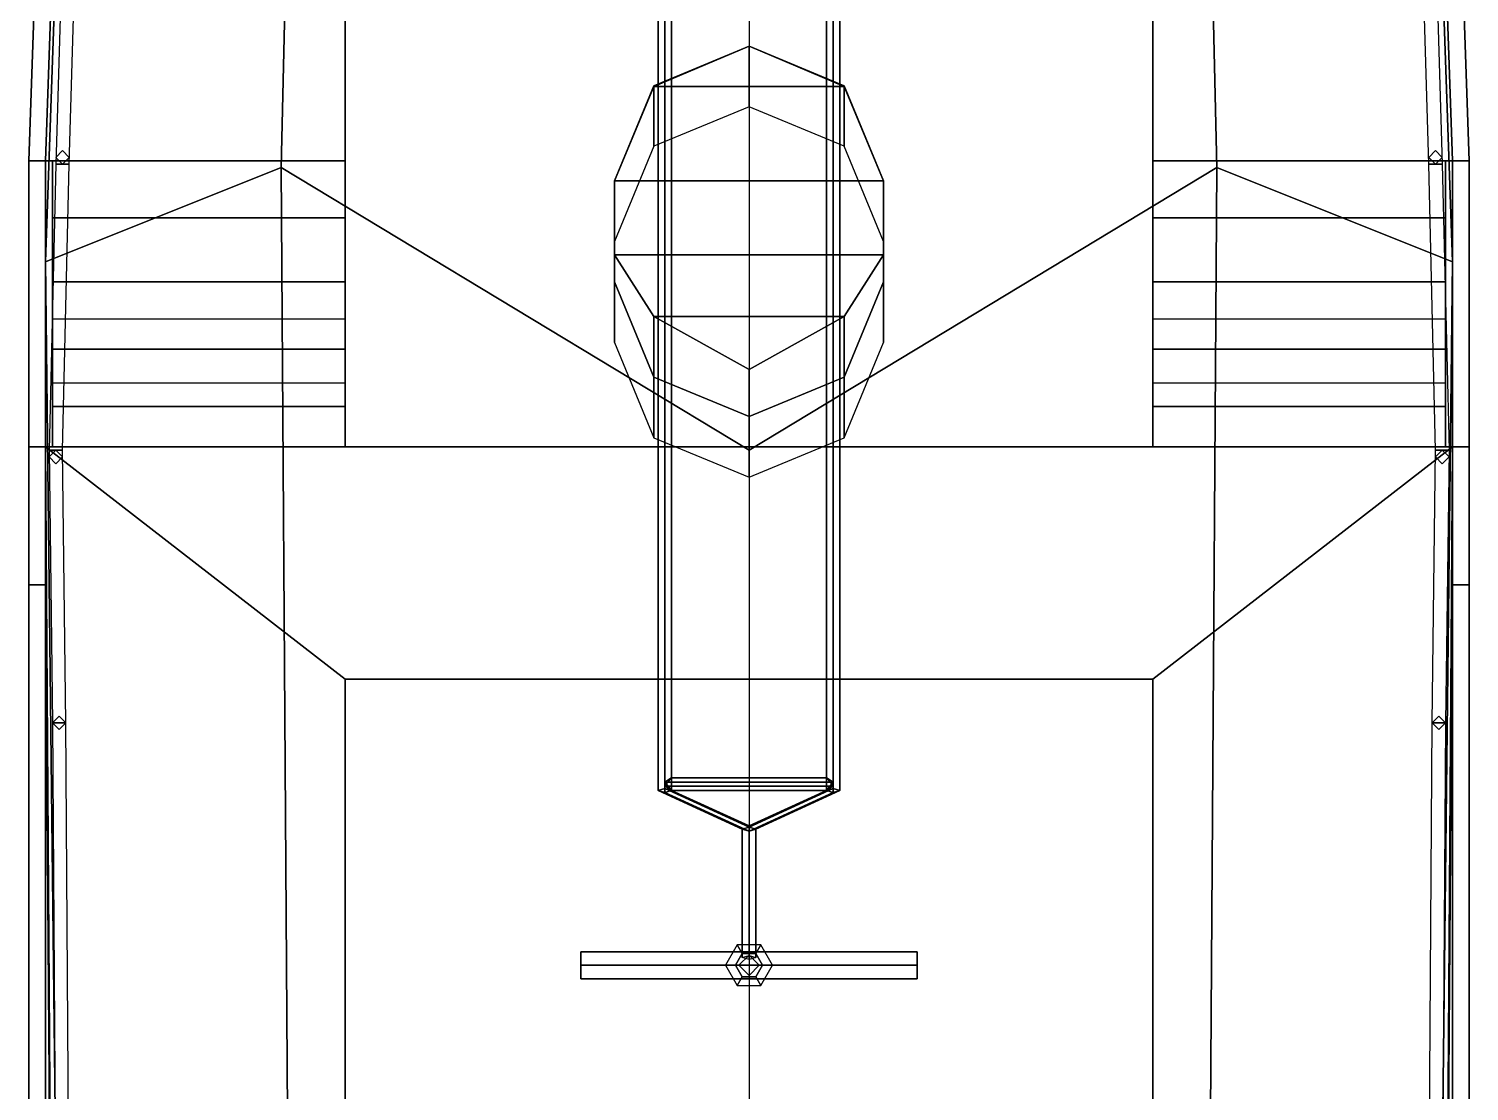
# Model space of a CAD drawing. Header units: millimetres. Extents: x -2.1 to 3, y -13.1 to 18.3.
# Drawn here: x -2.14 to 2.14, y -1.904 to 1.252 of the extents above; entities that cross this region are included whole.
import ezdxf

# ---------------------------------------------------------------- set-up
doc = ezdxf.new("R2010")
doc.units = ezdxf.units.MM
for name, color, linetype in [('h2', 6, 'Continuous'), ('railings', 6, 'Continuous'), ('superstructure', 3, 'Continuous')]:
    doc.layers.add(name, color=color, linetype=linetype)

msp = doc.modelspace()

# ---------------------------------------------------------------- linework, layer by layer
for points in [[(-0.25, 12.3851, 4.1231), (-0.27, 12.3791, 4.104), (-0.27, -1.0111, 8.3259), (-0.25, -1.0051, 8.345)], [(-0.27, 12.3791, 4.104), (-0.25, 12.3731, 4.0849), (-0.25, -1.0171, 8.3068), (-0.27, -1.0111, 8.3259)], [(-0.23, 12.3791, 4.104), (-0.25, 12.3851, 4.1231), (-0.25, -1.0051, 8.345), (-0.23, -1.0111, 8.3259)], [(-0.25, 12.3731, 4.0849), (-0.23, 12.3791, 4.104), (-0.23, -1.0111, 8.3259), (-0.25, -1.0171, 8.3068)], [(0.25, 12.3851, 4.1231), (0.23, 12.3791, 4.104), (0.23, -1.0111, 8.3259), (0.25, -1.0051, 8.345)], [(0.23, 12.3791, 4.104), (0.25, 12.3731, 4.0849), (0.25, -1.0171, 8.3068), (0.23, -1.0111, 8.3259)], [(0.27, 12.3791, 4.104), (0.25, 12.3851, 4.1231), (0.25, -1.0051, 8.345), (0.27, -1.0111, 8.3259)], [(0.25, 12.3731, 4.0849), (0.27, 12.3791, 4.104), (0.27, -1.0111, 8.3259), (0.25, -1.0171, 8.3068)], [(0, 8.14, -1.46), (0, 0, -1.26), (-1.39, 0.84, -0.86), (-1.29, 5.18, -0.86)], [(-1.93, 5.18, -0.02), (-2.09, 0.56, -0.02), (-2.09, 0.86, 0.82), (-1.93, 5.48, 0.82)], [(-1.93, 5.48, 1), (-2.09, 0.86, 1), (-2.09, 0.86, 1.02), (-1.93, 5.48, 1.02)], [(-1.93, 5.48, 1.02), (-2.09, 0.86, 1.02), (-1.2, 0.86, 1.02), (-1.2, 5.48, 1.02)], [(1.2, 5.48, 1.02), (1.2, 0.86, 1.02), (2.09, 0.86, 1.02), (1.93, 5.48, 1.02)], [(1.98, 5.48, 0.82), (2.14, 0.86, 0.82), (2.09, 0.86, 0.82), (1.93, 5.48, 0.82)], [(1.93, 5.48, 1), (2.09, 0.86, 1), (2.14, 0.86, 1), (1.98, 5.48, 1)], [(2.14, 0.86, 1), (2.14, 0.86, 0.82), (1.98, 5.48, 0.82), (1.98, 5.48, 1)], [(-1.29, 5.18, -0.86), (-1.39, 0.84, -0.86), (-2.09, 0.56, -0.02), (-1.93, 5.18, -0.02)], [(0, 1.02, 1.88), (-0.2828, 0.9028, 1.88), (-0.2828, 1.0828, 4.66), (0, 1.2, 4.66)], [(0, 1.2, 4.66), (-0.2828, 1.0828, 4.66), (-0.2828, 1.08, 4.72), (0, 1.2, 4.66)], [(0, 1.2, 4.66), (-0.2828, 1.08, 4.72), (0.2828, 1.08, 4.72), (0, 1.2, 4.66)], [(0.2828, 0.9028, 1.88), (0, 1.02, 1.88), (0, 1.2, 4.66), (0.2828, 1.0828, 4.66)], [(0.2828, 1.0828, 4.66), (0, 1.2, 4.66), (0, 1.2, 4.66), (0.2828, 1.08, 4.72)], [(-0.2828, 0.9028, 1.88), (-0.4, 0.62, 1.88), (-0.4, 0.8, 4.66), (-0.2828, 1.0828, 4.66)], [(-0.2828, 1.0828, 4.66), (-0.4, 0.8, 4.66), (-0.4, 0.8, 4.84), (-0.2828, 1.08, 4.72)], [(-0.2828, 1.08, 4.72), (-0.4, 0.8, 4.84), (0.4, 0.8, 4.84), (0.2828, 1.08, 4.72)], [(0.4, 0.62, 1.88), (0.2828, 0.9028, 1.88), (0.2828, 1.0828, 4.66), (0.4, 0.8, 4.66)], [(0.4, 0.8, 4.66), (0.2828, 1.0828, 4.66), (0.2828, 1.08, 4.72), (0.4, 0.8, 4.84)], [(-2.09, 0.56, -0.02), (-2.09, 0.56, -0.02), (-2.09, -0.4, 0.82), (-2.09, 0.86, 0.82)], [(-2.09, 0.86, 1), (-2.09, -0.4, 1), (-2.09, 0.01, 1.02), (-2.09, 0.86, 1.02)], [(-2.09, 0.01, 1.02), (-2.09, 0.01, 1.88), (-2.09, 0.01, 1.88), (-2.09, 0.86, 1.02)], [(-2.09, 0.86, 1.02), (-2.09, 0.01, 1.88), (-2.07, 0.01, 1.88), (-2.07, 0.86, 1.02)], [(-2.07, 0.86, 1.02), (-2.07, 0.01, 1.02), (-1.2, 0.01, 1.02), (-1.2, 0.86, 1.02)], [(-2.07, 0.86, 1.02), (-2.07, 0.01, 1.88), (-2.07, 0.01, 1.88), (-2.07, 0.01, 1.02)], [(1.2, 0.86, 1.02), (1.2, 0.01, 1.02), (2.07, 0.01, 1.02), (2.07, 0.86, 1.02)], [(2.07, 0.01, 1.02), (2.07, 0.01, 1.88), (2.07, 0.01, 1.88), (2.07, 0.86, 1.02)], [(2.07, 0.86, 1.02), (2.07, 0.01, 1.88), (2.09, 0.01, 1.88), (2.09, 0.86, 1.02)], [(2.14, 0.86, 0.82), (2.14, -0.4, 0.82), (2.09, -0.4, 0.82), (2.09, 0.86, 0.82)], [(2.09, 0.86, 1), (2.09, -0.4, 1), (2.14, -0.4, 1), (2.14, 0.86, 1)], [(2.09, 0.86, 1.02), (2.09, 0.01, 1.88), (2.09, 0.01, 1.88), (2.09, 0.01, 1.02)], [(2.14, -0.4, 1), (2.14, -0.4, 0.82), (2.14, 0.86, 0.82), (2.14, 0.86, 1)], [(-1.39, 0.84, -0.86), (-1.36, -3.6, -0.86), (-2.04, -3.88, -0.02), (-2.09, 0.56, -0.02)], [(0, 0, -1.26), (0, -5.48, -1.16), (-1.36, -3.6, -0.86), (-1.39, 0.84, -0.86)], [(-0.4, 0.62, 1.88), (-0.4, 0.32, 1.88), (-0.4, 0.5, 4.66), (-0.4, 0.8, 4.66)], [(-0.4, 0.8, 4.66), (-0.4, 0.5, 4.66), (-0.4, 0.58, 4.92), (-0.4, 0.8, 4.84)], [(-0.4, 0.8, 4.84), (-0.4, 0.58, 4.92), (0.4, 0.58, 4.92), (0.4, 0.8, 4.84)], [(0.4, 0.32, 1.88), (0.4, 0.62, 1.88), (0.4, 0.8, 4.66), (0.4, 0.5, 4.66)], [(0.4, 0.5, 4.66), (0.4, 0.8, 4.66), (0.4, 0.8, 4.84), (0.4, 0.58, 4.92)], [(-2.07, 0.69, 1.12), (-2.07, 0.39, 1.12), (-1.2, 0.39, 1.12), (-1.2, 0.69, 1.12)], [(-1.2, 0.69, 1.12), (-1.2, 0.69, 1.1), (-2.07, 0.69, 1.1), (-2.07, 0.69, 1.12)], [(2.07, 0.69, 1.12), (2.07, 0.69, 1.1), (1.2, 0.69, 1.1), (1.2, 0.69, 1.12)], [(1.2, 0.69, 1.12), (1.2, 0.39, 1.12), (2.07, 0.39, 1.12), (2.07, 0.69, 1.12)], [(-2.09, 0.56, -0.02), (-2.04, -3.88, -0.02), (-2.06, -4.52, 1.02), (-2.09, -0.4, 0.82)], [(-0.4, 0.5, 4.66), (-0.2828, 0.2172, 4.66), (-0.2828, 0.3972, 5), (-0.4, 0.58, 4.92)], [(-0.4, 0.58, 4.92), (-0.2828, 0.3972, 5), (0.2828, 0.3972, 5), (0.4, 0.58, 4.92)], [(0.2828, 0.2172, 4.66), (0.4, 0.5, 4.66), (0.4, 0.58, 4.92), (0.2828, 0.3972, 5)], [(-2.07, 0.5, 1.32), (-2.07, 0.2, 1.32), (-1.2, 0.2, 1.32), (-1.2, 0.5, 1.32)], [(-1.2, 0.5, 1.32), (-1.2, 0.5, 1.3), (-2.07, 0.5, 1.3), (-2.07, 0.5, 1.32)], [(-0.4, 0.32, 1.88), (-0.2828, 0.0372, 1.88), (-0.2828, 0.2172, 4.66), (-0.4, 0.5, 4.66)], [(0.2828, 0.0372, 1.88), (0.4, 0.32, 1.88), (0.4, 0.5, 4.66), (0.2828, 0.2172, 4.66)], [(1.2, 0.5, 1.32), (1.2, 0.2, 1.32), (2.07, 0.2, 1.32), (2.07, 0.5, 1.32)], [(2.07, 0.5, 1.32), (2.07, 0.5, 1.3), (1.2, 0.5, 1.3), (1.2, 0.5, 1.32)], [(-0.2828, 0.2172, 4.66), (0, 0.1, 4.66), (0, 0.24, 5.07), (-0.2828, 0.3972, 5)], [(-0.2828, 0.3972, 5), (0, 0.24, 5.07), (0, 0.24, 5.07), (0.2828, 0.3972, 5)], [(0, 0.1, 4.66), (0.2828, 0.2172, 4.66), (0.2828, 0.3972, 5), (0, 0.24, 5.07)], [(-2.07, 0.3, 1.52), (-2.07, 0.01, 1.52), (-1.2, 0.01, 1.52), (-1.2, 0.3, 1.52)], [(-1.2, 0.3, 1.52), (-1.2, 0.3, 1.5), (-2.07, 0.3, 1.5), (-2.07, 0.3, 1.52)], [(1.2, 0.3, 1.52), (1.2, 0.01, 1.52), (2.07, 0.01, 1.52), (2.07, 0.3, 1.52)], [(2.07, 0.3, 1.52), (2.07, 0.3, 1.5), (1.2, 0.3, 1.5), (1.2, 0.3, 1.52)], [(-0.2828, 0.0372, 1.88), (0, -0.08, 1.88), (0, 0.1, 4.66), (-0.2828, 0.2172, 4.66)], [(0, -0.08, 1.88), (0.2828, 0.0372, 1.88), (0.2828, 0.2172, 4.66), (0, 0.1, 4.66)], [(-2.07, 0.13, 1.72), (-2.07, 0.01, 1.72), (-1.2, 0.01, 1.72), (-1.2, 0.13, 1.72)], [(-1.2, 0.13, 1.72), (-1.2, 0.13, 1.7), (-2.07, 0.13, 1.7), (-2.07, 0.13, 1.72)], [(1.2, 0.13, 1.72), (1.2, 0.01, 1.72), (2.07, 0.01, 1.72), (2.07, 0.13, 1.72)], [(2.07, 0.13, 1.72), (2.07, 0.13, 1.7), (1.2, 0.13, 1.7), (1.2, 0.13, 1.72)], [(-2.09, 0.01, 1.02), (-2.06, -4.52, 1.02), (-2.09, -4.52, 1.74), (-2.09, 0.01, 1.71)], [(-2.09, 0.01, 1.88), (-1.2, -0.68, 1.8815), (1.2, -0.68, 1.8815), (2.09, 0.01, 1.88)], [(-2.09, -0.4, 1), (-2.06, -4.52, 1.02), (-2.06, -4.52, 1.02), (-2.09, 0.01, 1.02)], [(-2.09, 0.01, 1.83), (-2.09, -4.52, 1.86), (-2.09, -4.52, 1.89), (-2.09, 0.01, 1.88)], [(-2.09, 0.01, 1.88), (-2.09, -4.52, 1.89), (-1.2, -3, 1.8866), (-1.2, -0.68, 1.8815)], [(-2.07, 0.01, 1.02), (-2.07, 0.01, 1.88), (-1.2, 0.01, 1.88), (-1.2, 0.01, 1.02)], [(1.2, 0.01, 1.02), (1.2, 0.01, 1.88), (2.07, 0.01, 1.88), (2.07, 0.01, 1.02)], [(1.2, -0.68, 1.8815), (1.2, -3, 1.8866), (2.09, -4.52, 1.89), (2.09, 0.01, 1.88)], [(2.14, 0.01, 1.83), (2.14, 0.01, 1.71), (2.09, 0.01, 1.71), (2.09, 0.01, 1.83)], [(2.14, 0.01, 1.71), (2.14, -4.52, 1.74), (2.09, -4.52, 1.74), (2.09, 0.01, 1.71)], [(2.09, 0.01, 1.83), (2.09, -4.52, 1.86), (2.14, -4.52, 1.86), (2.14, 0.01, 1.83)], [(2.14, -4.52, 1.86), (2.14, -4.52, 1.74), (2.14, 0.01, 1.71), (2.14, 0.01, 1.83)], [(-2.09, -0.4, 0.82), (-2.06, -4.52, 1.02), (-2.06, -4.52, 1.02), (-2.09, -0.4, 1)], [(2.09, -0.4, 1), (2.09, -0.4, 0.82), (2.14, -0.4, 0.82), (2.14, -0.4, 1)], [(0.25, -0.986, 8.339), (0.23, -0.973, 8.3139), (-0.23, -0.973, 8.3139), (-0.25, -0.986, 8.339)], [(0.23, -0.973, 8.3139), (0.25, -0.9981, 8.3008), (-0.25, -0.9981, 8.3008), (-0.23, -0.973, 8.3139)], [(-0.02, -1.1256, 8.362), (0, -1.1195, 8.3811), (-0.25, -1.0051, 8.345), (-0.27, -1.0111, 8.3259)], [(0, -1.1316, 8.3429), (-0.02, -1.1256, 8.362), (-0.27, -1.0111, 8.3259), (-0.25, -1.0171, 8.3068)], [(0.23, -1.0111, 8.3259), (0.25, -0.986, 8.339), (-0.25, -0.986, 8.339), (-0.23, -1.0111, 8.3259)], [(0.25, -0.9981, 8.3008), (0.23, -1.0111, 8.3259), (-0.23, -1.0111, 8.3259), (-0.25, -0.9981, 8.3008)], [(0, -1.1195, 8.3811), (0, -1.116, 8.359), (-0.23, -1.0111, 8.3259), (-0.25, -1.0051, 8.345)], [(0, -1.116, 8.359), (0, -1.1316, 8.3429), (-0.25, -1.0171, 8.3068), (-0.23, -1.0111, 8.3259)], [(0, -1.116, 8.359), (0, -1.1195, 8.3811), (0.25, -1.0051, 8.345), (0.23, -1.0111, 8.3259)], [(0, -1.1195, 8.3811), (0.02, -1.1256, 8.362), (0.27, -1.0111, 8.3259), (0.25, -1.0051, 8.345)], [(0.02, -1.1256, 8.362), (0, -1.1316, 8.3429), (0.25, -1.0171, 8.3068), (0.27, -1.0111, 8.3259)], [(0, -1.1316, 8.3429), (0, -1.116, 8.359), (0.23, -1.0111, 8.3259), (0.25, -1.0171, 8.3068)], [(-0.02, -1.507, 8.4823), (0, -1.501, 8.5013), (0, -1.1195, 8.3811), (-0.02, -1.1256, 8.362)], [(0, -1.5131, 8.4632), (-0.02, -1.507, 8.4823), (-0.02, -1.1256, 8.362), (0, -1.1316, 8.3429)], [(0, -1.501, 8.5013), (0.02, -1.507, 8.4823), (0.02, -1.1256, 8.362), (0, -1.1195, 8.3811)], [(0.02, -1.507, 8.4823), (0, -1.5131, 8.4632), (0, -1.1316, 8.3429), (0.02, -1.1256, 8.362)], [(0.5, -1.53, 7.93), (0.5, -1.49, 7.89), (-0.5, -1.49, 7.89), (-0.5, -1.53, 7.93)], [(0.5, -1.49, 7.89), (0.5, -1.53, 7.85), (-0.5, -1.53, 7.85), (-0.5, -1.49, 7.89)], [(-0.5, -1.53, 7.93), (-0.5, -1.49, 7.89), (-0.5, -1.53, 7.85), (-0.5, -1.57, 7.89)], [(-0.035, -1.4694, 3.94), (-0.07, -1.53, 3.94), (-0.04, -1.53, 8.13), (-0.02, -1.4954, 8.13)], [(0.02, -1.4954, 8.13), (-0.02, -1.4954, 8.13), (-0.04, -1.53, 8.13), (0.04, -1.53, 8.13)], [(0.035, -1.4694, 3.94), (-0.035, -1.4694, 3.94), (-0.02, -1.4954, 8.13), (0.02, -1.4954, 8.13)], [(0.07, -1.53, 3.94), (0.035, -1.4694, 3.94), (0.02, -1.4954, 8.13), (0.04, -1.53, 8.13)], [(0.5, -1.57, 7.89), (0.5, -1.53, 7.85), (0.5, -1.49, 7.89), (0.5, -1.53, 7.93)], [(0.5, -1.57, 7.89), (0.5, -1.53, 7.93), (-0.5, -1.53, 7.93), (-0.5, -1.57, 7.89)], [(0.5, -1.53, 7.85), (0.5, -1.57, 7.89), (-0.5, -1.57, 7.89), (-0.5, -1.53, 7.85)], [(-0.07, -1.53, 3.94), (-0.035, -1.5906, 3.94), (-0.02, -1.5646, 8.13), (-0.04, -1.53, 8.13)], [(0.04, -1.53, 8.13), (-0.04, -1.53, 8.13), (-0.02, -1.5646, 8.13), (0.02, -1.5646, 8.13)], [(0, -1.5, 8.13), (-0.03, -1.53, 8.13), (-0.03, -1.53, 8.82), (0, -1.5, 8.82)], [(0, -1.5, 8.82), (-0.03, -1.53, 8.82), (0, -1.56, 8.82), (0.03, -1.53, 8.82)], [(-0.03, -1.53, 8.13), (0, -1.56, 8.13), (0, -1.56, 8.82), (-0.03, -1.53, 8.82)], [(0.03, -1.53, 8.13), (0, -1.5, 8.13), (0, -1.5, 8.82), (0.03, -1.53, 8.82)], [(0, -1.56, 8.13), (0.03, -1.53, 8.13), (0.03, -1.53, 8.82), (0, -1.56, 8.82)], [(0.035, -1.5906, 3.94), (0.07, -1.53, 3.94), (0.04, -1.53, 8.13), (0.02, -1.5646, 8.13)], [(-0.035, -1.5906, 3.94), (0.035, -1.5906, 3.94), (0.02, -1.5646, 8.13), (-0.02, -1.5646, 8.13)]]:
    msp.add_3dface(points)
at = {"layer": 'h2'}
for points in [[(0, 8.14, -1.46), (0, 0, -1.26), (1.39, 0.84, -0.86), (1.29, 5.18, -0.86)], [(-2.14, 0.86, 1), (-2.14, 0.86, 0.82), (-1.98, 5.48, 0.82), (-1.98, 5.48, 1)], [(-1.98, 5.48, 0.82), (-2.14, 0.86, 0.82), (-2.09, 0.86, 0.82), (-1.93, 5.48, 0.82)], [(-1.93, 5.48, 1), (-2.09, 0.86, 1), (-2.14, 0.86, 1), (-1.98, 5.48, 1)], [(1.93, 5.18, -0.02), (2.09, 0.56, -0.02), (2.09, 0.86, 0.82), (1.93, 5.48, 0.82)], [(1.93, 5.48, 1), (2.09, 0.86, 1), (2.09, 0.86, 1.02), (1.93, 5.48, 1.02)], [(1.29, 5.18, -0.86), (1.39, 0.84, -0.86), (2.09, 0.56, -0.02), (1.93, 5.18, -0.02)], [(2.02, 2.19, 1.47), (2.06, 0.85, 1.47), (2.02, 0.85, 1.47), (1.98, 2.19, 1.47)], [(2.02, 2.19, 1.86), (2.06, 0.85, 1.86), (2.02, 0.85, 1.86), (1.98, 2.19, 1.86)], [(-2.14, -0.4, 1), (-2.14, -0.4, 0.82), (-2.14, 0.86, 0.82), (-2.14, 0.86, 1)], [(-2.14, 0.86, 0.82), (-2.14, -0.4, 0.82), (-2.09, -0.4, 0.82), (-2.09, 0.86, 0.82)], [(-2.09, 0.86, 1), (-2.09, -0.4, 1), (-2.14, -0.4, 1), (-2.14, 0.86, 1)], [(2.02, 0.87, 1.02), (2.04, 0.89, 1.02), (2.04, 0.89, 1.86), (2.02, 0.87, 1.86)], [(2.04, 0.85, 1.02), (2.02, 0.87, 1.02), (2.02, 0.87, 1.86), (2.04, 0.85, 1.86)], [(2.04, 0.89, 1.02), (2.06, 0.87, 1.02), (2.06, 0.87, 1.86), (2.04, 0.89, 1.86)], [(2.06, 0.87, 1.02), (2.04, 0.85, 1.02), (2.04, 0.85, 1.86), (2.06, 0.87, 1.86)], [(2.09, 0.56, -0.02), (2.09, 0.56, -0.02), (2.09, -0.4, 0.82), (2.09, 0.86, 0.82)], [(2.09, 0.86, 1), (2.09, -0.4, 1), (2.09, 0.01, 1.02), (2.09, 0.86, 1.02)], [(0, 0, -1.26), (0, -5.48, -1.16), (1.36, -3.6, -0.86), (1.39, 0.84, -0.86)], [(1.39, 0.84, -0.86), (1.36, -3.6, -0.86), (2.04, -3.88, -0.02), (2.09, 0.56, -0.02)], [(2.06, 0.85, 1.47), (2.08, 0, 2.33), (2.04, 0, 2.33), (2.02, 0.85, 1.47)], [(2.06, 0.85, 1.86), (2.08, 0, 2.72), (2.04, 0, 2.72), (2.02, 0.85, 1.86)], [(2.09, 0.56, -0.02), (2.04, -3.88, -0.02), (2.06, -4.52, 1.02), (2.09, -0.4, 0.82)], [(-2.14, -4.52, 1.86), (-2.14, -4.52, 1.74), (-2.14, 0.01, 1.71), (-2.14, 0.01, 1.83)], [(-2.14, 0.01, 1.71), (-2.14, -4.52, 1.74), (-2.09, -4.52, 1.74), (-2.09, 0.01, 1.71)], [(-2.14, 0.01, 1.83), (-2.14, 0.01, 1.71), (-2.09, 0.01, 1.71), (-2.09, 0.01, 1.83)], [(-2.09, 0.01, 1.83), (-2.09, -4.52, 1.86), (-2.14, -4.52, 1.86), (-2.14, 0.01, 1.83)], [(2.08, 0, 2.33), (2.07, -0.81, 2.33), (2.03, -0.81, 2.33), (2.04, 0, 2.33)], [(2.08, 0, 2.72), (2.07, -0.81, 2.72), (2.03, -0.81, 2.72), (2.04, 0, 2.72)], [(2.09, 0.01, 1.02), (2.06, -4.52, 1.02), (2.09, -4.52, 1.74), (2.09, 0.01, 1.71)], [(2.09, -0.4, 1), (2.06, -4.52, 1.02), (2.06, -4.52, 1.02), (2.09, 0.01, 1.02)], [(2.09, 0.01, 1.83), (2.09, -4.52, 1.86), (2.09, -4.52, 1.89), (2.09, 0.01, 1.88)], [(2.04, -0.02, 1.88), (2.06, 0, 1.88), (2.06, 0, 2.72), (2.04, -0.02, 2.72)], [(2.06, -0.04, 1.88), (2.04, -0.02, 1.88), (2.04, -0.02, 2.72), (2.06, -0.04, 2.72)], [(2.06, 0, 1.88), (2.08, -0.02, 1.88), (2.08, -0.02, 2.72), (2.06, 0, 2.72)], [(2.08, -0.02, 1.88), (2.06, -0.04, 1.88), (2.06, -0.04, 2.72), (2.08, -0.02, 2.72)], [(-2.09, -0.4, 1), (-2.09, -0.4, 0.82), (-2.14, -0.4, 0.82), (-2.14, -0.4, 1)], [(2.09, -0.4, 0.82), (2.06, -4.52, 1.02), (2.06, -4.52, 1.02), (2.09, -0.4, 1)], [(2.07, -0.81, 2.33), (2.06, -2.31, 2.32), (2.02, -2.31, 2.32), (2.03, -0.81, 2.33)], [(2.07, -0.81, 2.72), (2.06, -2.31, 2.71), (2.02, -2.31, 2.71), (2.03, -0.81, 2.72)], [(2.03, -0.81, 1.88), (2.05, -0.79, 1.88), (2.05, -0.79, 2.72), (2.03, -0.81, 2.72)], [(2.05, -0.83, 1.88), (2.03, -0.81, 1.88), (2.03, -0.81, 2.72), (2.05, -0.83, 2.72)], [(2.05, -0.79, 1.88), (2.07, -0.81, 1.88), (2.07, -0.81, 2.72), (2.05, -0.79, 2.72)], [(2.07, -0.81, 1.88), (2.05, -0.83, 1.88), (2.05, -0.83, 2.72), (2.07, -0.81, 2.72)]]:
    msp.add_3dface(points, dxfattribs=at)
at = {"layer": 'railings'}
for points in [[(-2.02, 2.19, 1.86), (-2.06, 0.85, 1.86), (-2.02, 0.85, 1.86), (-1.98, 2.19, 1.86)], [(-2.02, 2.19, 1.47), (-2.06, 0.85, 1.47), (-2.02, 0.85, 1.47), (-1.98, 2.19, 1.47)], [(-2.04, 0.89, 1.02), (-2.06, 0.87, 1.02), (-2.06, 0.87, 1.86), (-2.04, 0.89, 1.86)], [(-2.06, 0.87, 1.02), (-2.04, 0.85, 1.02), (-2.04, 0.85, 1.86), (-2.06, 0.87, 1.86)], [(-2.02, 0.87, 1.02), (-2.04, 0.89, 1.02), (-2.04, 0.89, 1.86), (-2.02, 0.87, 1.86)], [(-2.04, 0.85, 1.02), (-2.02, 0.87, 1.02), (-2.02, 0.87, 1.86), (-2.04, 0.85, 1.86)], [(-2.06, 0.85, 1.86), (-2.08, 0, 2.72), (-2.04, 0, 2.72), (-2.02, 0.85, 1.86)], [(-2.06, 0.85, 1.47), (-2.08, 0, 2.33), (-2.04, 0, 2.33), (-2.02, 0.85, 1.47)], [(-2.08, 0, 2.72), (-2.07, -0.81, 2.72), (-2.03, -0.81, 2.72), (-2.04, 0, 2.72)], [(-2.08, 0, 2.33), (-2.07, -0.81, 2.33), (-2.03, -0.81, 2.33), (-2.04, 0, 2.33)], [(-2.06, 0, 1.88), (-2.08, -0.02, 1.88), (-2.08, -0.02, 2.72), (-2.06, 0, 2.72)], [(-2.08, -0.02, 1.88), (-2.06, -0.04, 1.88), (-2.06, -0.04, 2.72), (-2.08, -0.02, 2.72)], [(-2.04, -0.02, 1.88), (-2.06, 0, 1.88), (-2.06, 0, 2.72), (-2.04, -0.02, 2.72)], [(-2.06, -0.04, 1.88), (-2.04, -0.02, 1.88), (-2.04, -0.02, 2.72), (-2.06, -0.04, 2.72)], [(-2.05, -0.79, 1.88), (-2.07, -0.81, 1.88), (-2.07, -0.81, 2.72), (-2.05, -0.79, 2.72)], [(-2.07, -0.81, 1.88), (-2.05, -0.83, 1.88), (-2.05, -0.83, 2.72), (-2.07, -0.81, 2.72)], [(-2.07, -0.81, 2.72), (-2.06, -2.31, 2.71), (-2.02, -2.31, 2.71), (-2.03, -0.81, 2.72)], [(-2.07, -0.81, 2.33), (-2.06, -2.31, 2.32), (-2.02, -2.31, 2.32), (-2.03, -0.81, 2.33)], [(-2.03, -0.81, 1.88), (-2.05, -0.79, 1.88), (-2.05, -0.79, 2.72), (-2.03, -0.81, 2.72)], [(-2.05, -0.83, 1.88), (-2.03, -0.81, 1.88), (-2.03, -0.81, 2.72), (-2.05, -0.83, 2.72)]]:
    msp.add_3dface(points, dxfattribs=at)
at = {"layer": 'superstructure'}
for points in [[(-1.2, 10.09, 1.88), (-1.2, 0.01, 1.88), (1.2, 0.01, 1.88), (1.2, 10.09, 1.88)], [(-1.2, 5.48, 1.02), (-1.2, 0.86, 1.02), (-1.2, 0.01, 1.88), (-1.2, 10.09, 1.88)], [(1.2, 0.01, 1.88), (1.2, 0.86, 1.02), (1.2, 5.48, 1.02), (1.2, 10.09, 1.88)], [(-1.2, 0.86, 1.02), (-1.2, 0.01, 1.02), (-1.2, 0.01, 1.88), (-1.2, 0.86, 1.02)], [(1.2, 0.01, 1.88), (1.2, 0.01, 1.02), (1.2, 0.86, 1.02)], [(-1.2, -0.68, 1.8815), (-1.2, -3, 1.8866), (-1.2, -3, 3.94), (-1.2, -0.68, 3.94)], [(1.2, -0.68, 3.94), (1.2, -0.68, 1.8815), (-1.2, -0.68, 1.8815), (-1.2, -0.68, 3.94)], [(-1.2, -0.68, 3.94), (-1.2, -3, 3.94), (1.2, -3, 3.94), (1.2, -0.68, 3.94)], [(1.2, -3, 3.94), (1.2, -3, 1.8866), (1.2, -0.68, 1.8815), (1.2, -0.68, 3.94)]]:
    msp.add_3dface(points, dxfattribs=at)

doc.saveas('drawing.dxf')
